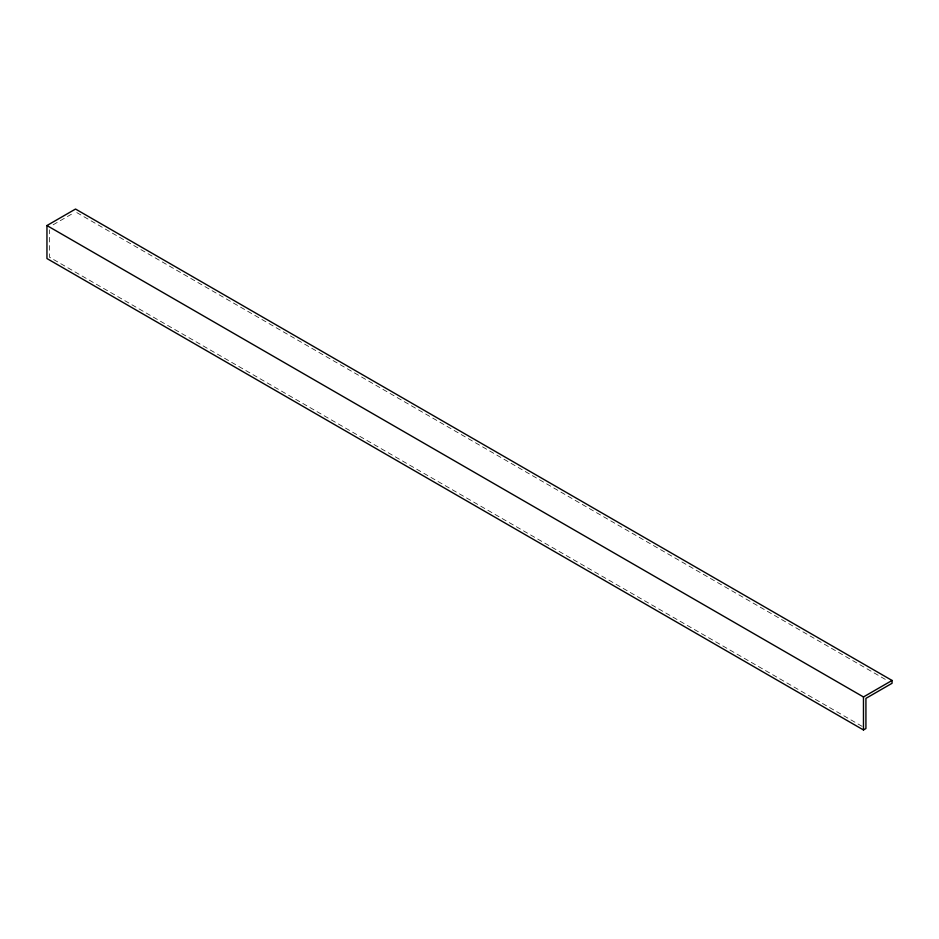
<?xml version="1.0" encoding="UTF-8"?>
<svg xmlns="http://www.w3.org/2000/svg" width="939" height="939" viewBox="0 0 939 939"><rect width="100%" height="100%" fill="white"/><g stroke="black" fill="none" stroke-linecap="round" stroke-linejoin="round"><path stroke-width="0.7" stroke-dasharray="4.7 3.52" d="M53.136 224.797L74.287 212.59M76.798 212.601L886.968 680.352M862.108 726.34L49.403 257.133L49.403 229.832"/><path stroke-width="1.41" d="M46.95 225.548L75.531 209.045L892.05 680.458L892.05 683.287L865.922 698.37L865.922 728.547L863.469 729.955L46.95 258.542L46.95 225.548L863.469 696.961L892.05 680.458M863.469 696.961L863.469 729.955"/></g></svg>
